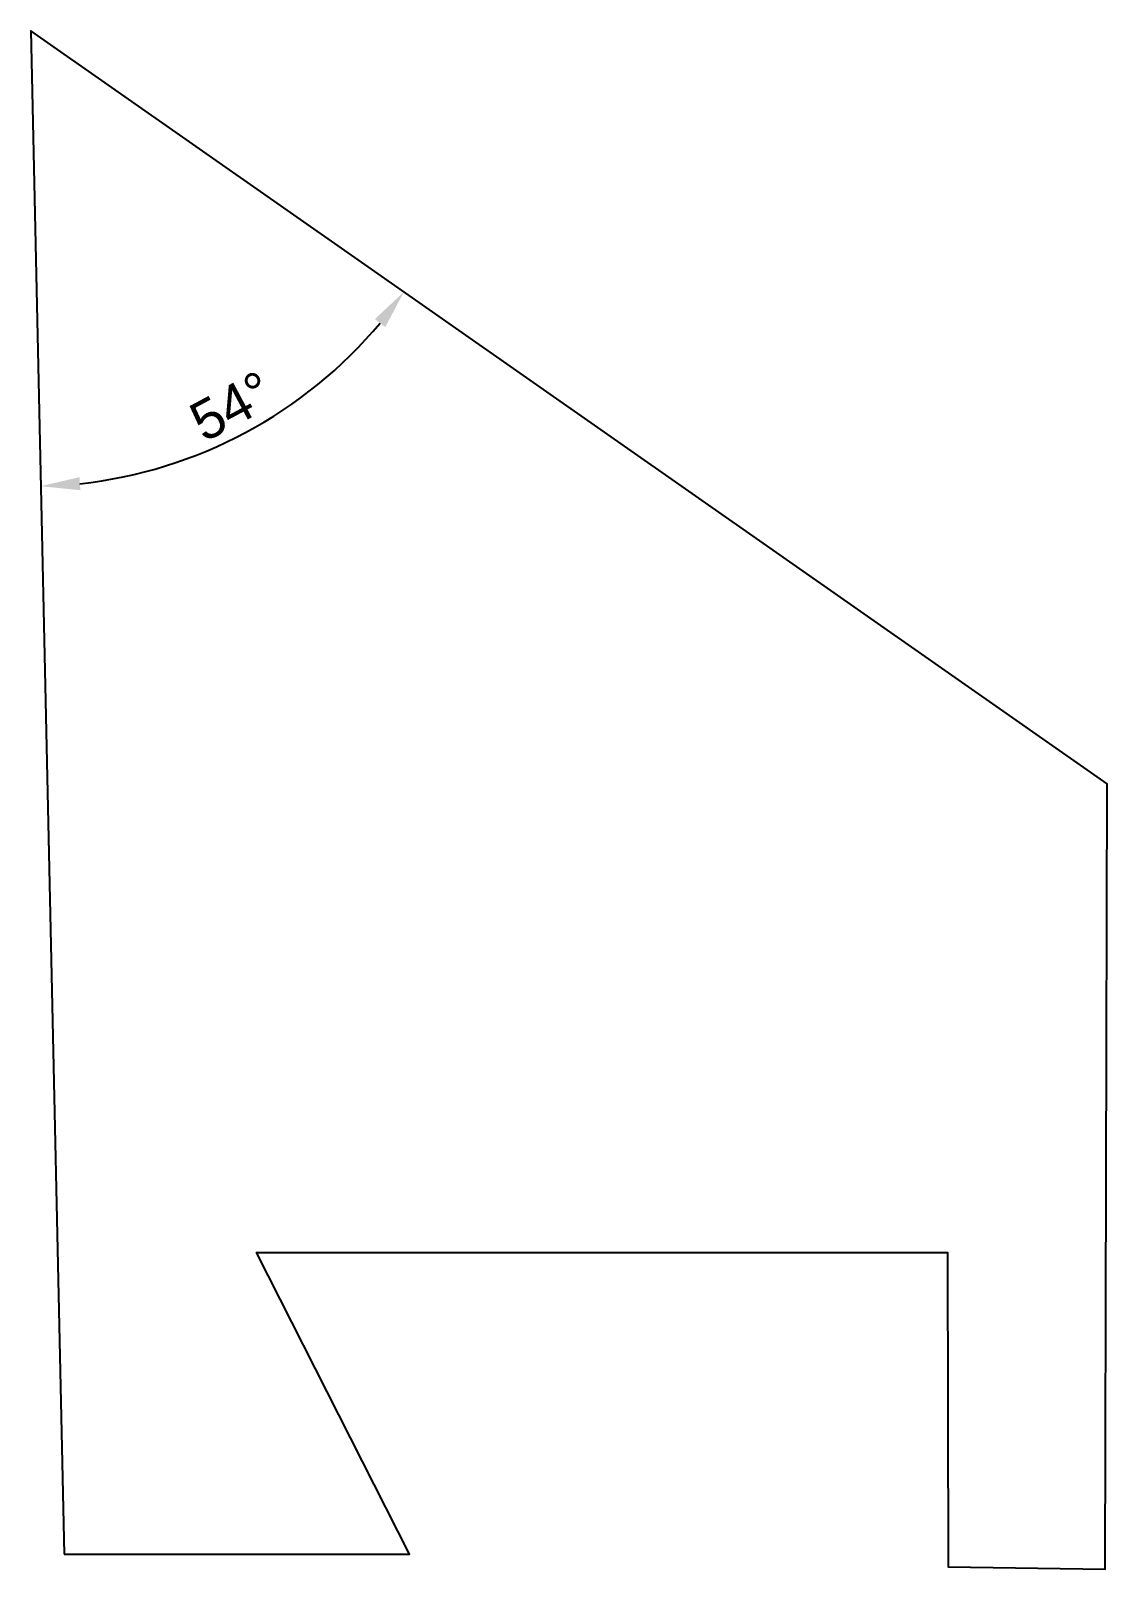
# Model space of a CAD drawing. Header units: millimetres. Extents: x 2593.2 to 2661.7, y 1101.2 to 1199.2.
import ezdxf

# ---------------------------------------------------------------- set-up
doc = ezdxf.new("R2010")
doc.units = ezdxf.units.MM
doc.styles.get("Standard").update_dxf_attribs({"font": 'arial.ttf'})
doc.dimstyles.new('ISO-25', dxfattribs={"dimtxt": 2.5, "dimasz": 2.5, "dimexe": 1.25, "dimexo": 0.625, "dimtad": 1, "dimtxsty": 'Standard', "dimcen": 2.5, "dimadec": 0, "dimazin": 0, "dimtfac": 1, "dimtmove": 0, "dimatfit": 3, "dimfxl": 1, "dimarcsym": 0})

# ---------------------------------------------------------------- blocks, each defined once
blk = doc.blocks.new('*D2')
at = {"color": 0, "lineweight": -2, "transparency": 16777216}
blk.add_arc((2593.179, 1199.162), 29.007, 276.19738, 320.088, dxfattribs=at)
at = {"color": 0, "transparency": 16777216}
for points in [[(2615.098, 1180.804), (2615.759, 1180.297), (2616.948, 1182.536)], [(2596.338, 1169.909), (2596.284, 1170.74), (2593.816, 1170.162)]]:
    blk.add_solid(points, dxfattribs=at)
at = {"layer": 'Defpoints', "color": 0, "transparency": 16777216}
for p in [(2593.179, 1199.162), (2593.179, 1199.162), (2602.71, 1171.765), (2661.741, 1151.204), (2595.309, 1102.173)]:
    blk.add_point(p, dxfattribs=at)
at = {"color": 0, "transparency": 16777216, "insert": (2605.967, 1175.257), "char_height": 2.5, "attachment_point": 5, "rotation": 28.14269}
blk.add_mtext('54°', dxfattribs=at)

msp = doc.modelspace()

# ---------------------------------------------------------------- linework, layer by layer
msp.add_lwpolyline([(2595.309, 1102.173), (2617.309, 1102.173), (2607.565, 1121.361), (2651.565, 1121.361), (2651.617, 1101.361), (2661.616, 1101.204), (2661.741, 1151.204), (2593.179, 1199.162), (2595.309, 1102.173)])

# ---------------------------------------------------------------- dimensions: what is measured, and where the dimension line sits
dim = msp.add_angular_dim_2l(base=(2602.71, 1171.765), line1=((2593.179, 1199.162), (2595.309, 1102.173)), line2=((2661.741, 1151.204), (2593.179, 1199.162)), dimstyle='ISO-25')
dim.commit()
dim.dimension.update_dxf_attribs({"geometry": '*D2', "text_midpoint": (2605.967, 1175.257)})

doc.saveas('drawing.dxf')
